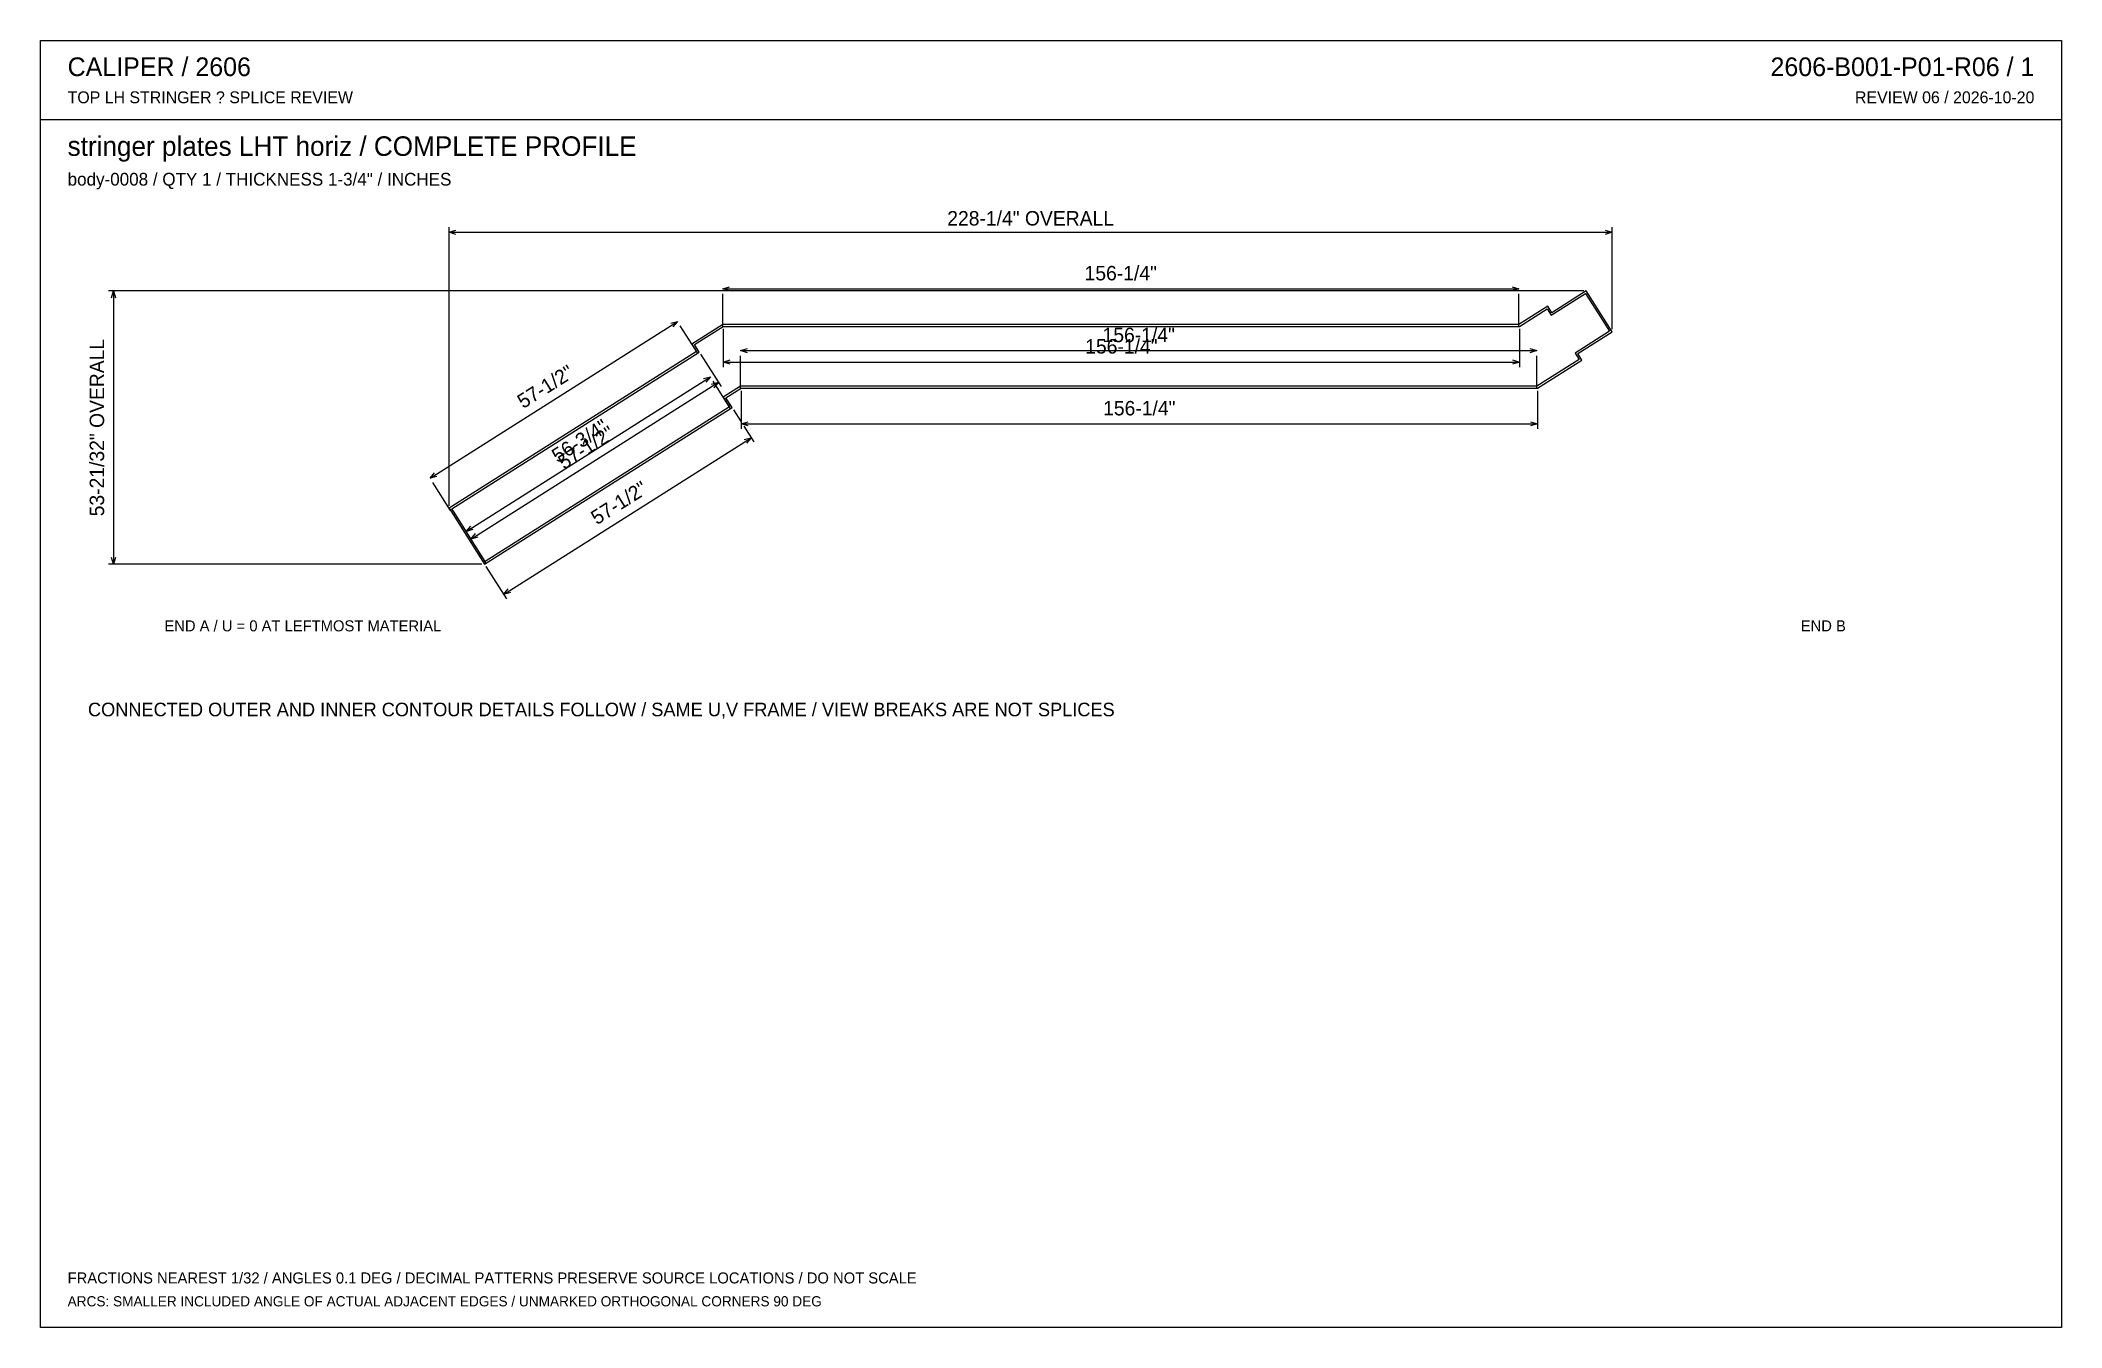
# Model space of a CAD drawing. Header units: inches. Extents: x 0.5 to 33.5, y 0.5 to 21.5.
import ezdxf
from ezdxf.enums import TextEntityAlignment as Align

# ---------------------------------------------------------------- set-up
doc = ezdxf.new("R2010")
doc.units = ezdxf.units.IN
doc.header["$MEASUREMENT"] = 0

msp = doc.modelspace()

# ---------------------------------------------------------------- linework, layer by layer
at = {"layer": 'ANNOTATION'}
for p, q in [((7.156, 13.915), (7.156, 18.472)), ((7.156, 18.389), (7.267, 18.424)), ((7.156, 18.389), (26.177, 18.389)), ((7.267, 18.354), (7.156, 18.389)), ((26.066, 18.424), (26.177, 18.389)), ((26.177, 18.389), (26.066, 18.354)), ((26.177, 16.803), (26.177, 18.472)), ((25.712, 17.43), (1.583, 17.43)), ((1.632, 17.319), (1.667, 17.43)), ((1.667, 17.43), (1.667, 12.959)), ((1.667, 17.43), (1.701, 17.319)), ((11.631, 17.464), (11.743, 17.498)), ((11.631, 17.464), (24.652, 17.464)), ((11.743, 17.429), (11.631, 17.464)), ((11.631, 16.839), (11.631, 17.38)), ((24.54, 17.498), (24.652, 17.464)), ((24.652, 17.464), (24.54, 17.429)), ((24.652, 16.839), (24.652, 17.38)), ((6.844, 14.367), (10.892, 16.93)), ((10.78, 16.9), (10.892, 16.93)), ((10.892, 16.93), (10.817, 16.841)), ((11.227, 16.402), (10.937, 16.86)), ((11.64, 16.808), (11.64, 16.183)), ((24.661, 16.808), (24.661, 16.183)), ((11.27, 16.393), (11.604, 15.865)), ((11.64, 16.266), (11.752, 16.301)), ((11.64, 16.266), (24.661, 16.266)), ((11.752, 16.231), (11.64, 16.266)), ((11.924, 16.453), (12.036, 16.488)), ((11.924, 16.453), (24.945, 16.453)), ((12.036, 16.419), (11.924, 16.453)), ((11.924, 15.828), (11.924, 16.37)), ((24.55, 16.301), (24.661, 16.266)), ((24.661, 16.266), (24.55, 16.231)), ((24.833, 16.488), (24.945, 16.453)), ((24.945, 16.453), (24.833, 16.419)), ((24.945, 15.828), (24.945, 16.37)), ((7.433, 13.495), (11.429, 16.025)), ((7.511, 13.371), (11.56, 15.935)), ((11.316, 15.995), (11.429, 16.025)), ((11.429, 16.025), (11.354, 15.936)), ((11.447, 15.905), (11.56, 15.935)), ((11.763, 15.497), (11.473, 15.954)), ((11.56, 15.935), (11.484, 15.846)), ((11.934, 15.797), (11.934, 15.172)), ((24.954, 15.797), (24.954, 15.172)), ((11.806, 15.487), (11.931, 15.291)), ((11.934, 15.255), (12.045, 15.29)), ((11.934, 15.255), (24.954, 15.255)), ((12.045, 15.221), (11.934, 15.255)), ((11.975, 15.22), (12.141, 14.959)), ((24.843, 15.29), (24.954, 15.255)), ((24.954, 15.255), (24.843, 15.221)), ((8.048, 12.466), (12.096, 15.029)), ((11.984, 14.999), (12.096, 15.029)), ((12.096, 15.029), (12.021, 14.941)), ((6.844, 14.367), (6.919, 14.455)), ((6.957, 14.397), (6.844, 14.367)), ((7.179, 13.839), (6.889, 14.296)), ((7.222, 13.829), (7.556, 13.301)), ((7.433, 13.495), (7.509, 13.583)), ((7.546, 13.525), (7.433, 13.495)), ((7.768, 12.967), (7.478, 13.424)), ((7.511, 13.371), (7.587, 13.46)), ((7.624, 13.401), (7.511, 13.371)), ((7.694, 12.959), (1.583, 12.959)), ((1.667, 12.959), (1.632, 13.07)), ((1.701, 13.07), (1.667, 12.959)), ((7.758, 12.923), (8.093, 12.395)), ((8.048, 12.466), (8.123, 12.555)), ((8.16, 12.496), (8.048, 12.466))]:
    msp.add_line(p, q, dxfattribs=at)
at = {"layer": 'OUTLINE'}
for p, q in [((0.472, 21.528), (33.528, 21.528)), ((0.472, 0.472), (0.472, 21.528)), ((33.528, 21.528), (33.528, 0.472)), ((0.472, 20.236), (33.528, 20.236)), ((25.181, 17.031), (25.744, 17.387)), ((25.754, 17.43), (25.19, 17.074)), ((25.744, 17.387), (26.134, 16.771)), ((26.177, 16.761), (25.754, 17.43)), ((11.631, 16.88), (11.126, 16.561)), ((24.652, 16.88), (11.631, 16.88)), ((25.123, 17.179), (24.652, 16.88)), ((24.661, 16.849), (25.114, 17.136)), ((25.114, 17.136), (25.181, 17.031)), ((25.19, 17.074), (25.123, 17.179)), ((11.126, 16.561), (11.204, 16.437)), ((11.17, 16.551), (11.64, 16.849)), ((11.248, 16.428), (11.17, 16.551)), ((11.64, 16.849), (24.661, 16.849)), ((26.134, 16.771), (25.571, 16.414)), ((25.614, 16.405), (26.177, 16.761)), ((11.204, 16.437), (7.156, 13.874)), ((7.199, 13.864), (11.248, 16.428)), ((25.638, 16.309), (24.945, 15.87)), ((24.954, 15.839), (25.681, 16.299)), ((25.571, 16.414), (25.638, 16.309)), ((25.681, 16.299), (25.614, 16.405)), ((11.924, 15.87), (11.641, 15.69)), ((24.945, 15.87), (11.924, 15.87)), ((11.641, 15.69), (11.741, 15.532)), ((11.684, 15.681), (11.934, 15.839)), ((11.784, 15.522), (11.684, 15.681)), ((11.934, 15.839), (24.954, 15.839)), ((7.736, 12.959), (11.784, 15.522)), ((11.741, 15.532), (7.746, 13.002)), ((7.156, 13.874), (7.736, 12.959)), ((7.746, 13.002), (7.199, 13.864)), ((33.528, 0.472), (0.472, 0.472))]:
    msp.add_line(p, q, dxfattribs=at)

# ---------------------------------------------------------------- texts
at = {"layer": 'ANNOTATION'}
for s, height, p in [('CALIPER / 2606', 0.30556, (0.917, 20.944)), ('TOP LH STRINGER ? SPLICE REVIEW', 0.19444, (0.917, 20.5)), ('stringer plates LHT horiz / COMPLETE PROFILE', 0.31944, (0.917, 19.639)), ('body-0008 / QTY 1 / THICKNESS 1-3/4" / INCHES', 0.20833, (0.917, 19.153)), ('END A / U = 0 AT LEFTMOST MATERIAL', 0.18056, (2.5, 11.861)), ('CONNECTED OUTER AND INNER CONTOUR DETAILS FOLLOW / SAME U,V FRAME / VIEW BREAKS ARE NOT SPLICES', 0.22222, (1.25, 10.472)), ('FRACTIONS NEAREST 1/32 / ANGLES 0.1 DEG / DECIMAL PATTERNS PRESERVE SOURCE LOCATIONS / DO NOT SCALE', 0.18056, (0.917, 1.194)), ('ARCS: SMALLER INCLUDED ANGLE OF ACTUAL ADJACENT EDGES / UNMARKED ORTHOGONAL CORNERS 90 DEG', 0.16667, (0.917, 0.819))]:
    msp.add_text(s, height=height, dxfattribs=at).set_placement(p)
for s, height, p in [('2606-B001-P01-R06 / 1', 0.30556, (33.083, 20.944)), ('REVIEW 06 / 2026-10-20', 0.19444, (33.083, 20.5)), ('END B', 0.1806, (30, 11.861))]:
    msp.add_text(s, height=height, dxfattribs=at).set_placement(p, align=Align.RIGHT)
for s, height, p in [('228-1/4" OVERALL', 0.23611, (16.667, 18.5)), ('156-1/4"', 0.2361, (18.141, 17.603)), ('156-1/4"', 0.2361, (18.151, 16.405)), ('156-1/4"', 0.2361, (18.435, 16.592)), ('156-1/4"', 0.2361, (18.444, 15.394))]:
    msp.add_text(s, height=height, dxfattribs=at).set_placement(p, align=Align.CENTER)
for s, height, rotation, p in [('53-21/32" OVERALL', 0.23611, 90, (1.514, 15.194)), ('57-1/2"', 0.2361, 32.3446, (8.794, 15.766)), ('56-3/4"', 0.2361, 32.3446, (9.357, 14.877)), ('57-1/2"', 0.2361, 32.3446, (9.461, 14.77)), ('57-1/2"', 0.2361, 32.3446, (9.998, 13.865))]:
    msp.add_text(s, height=height, rotation=rotation, dxfattribs=at).set_placement(p, align=Align.CENTER)

doc.saveas('drawing.dxf')
